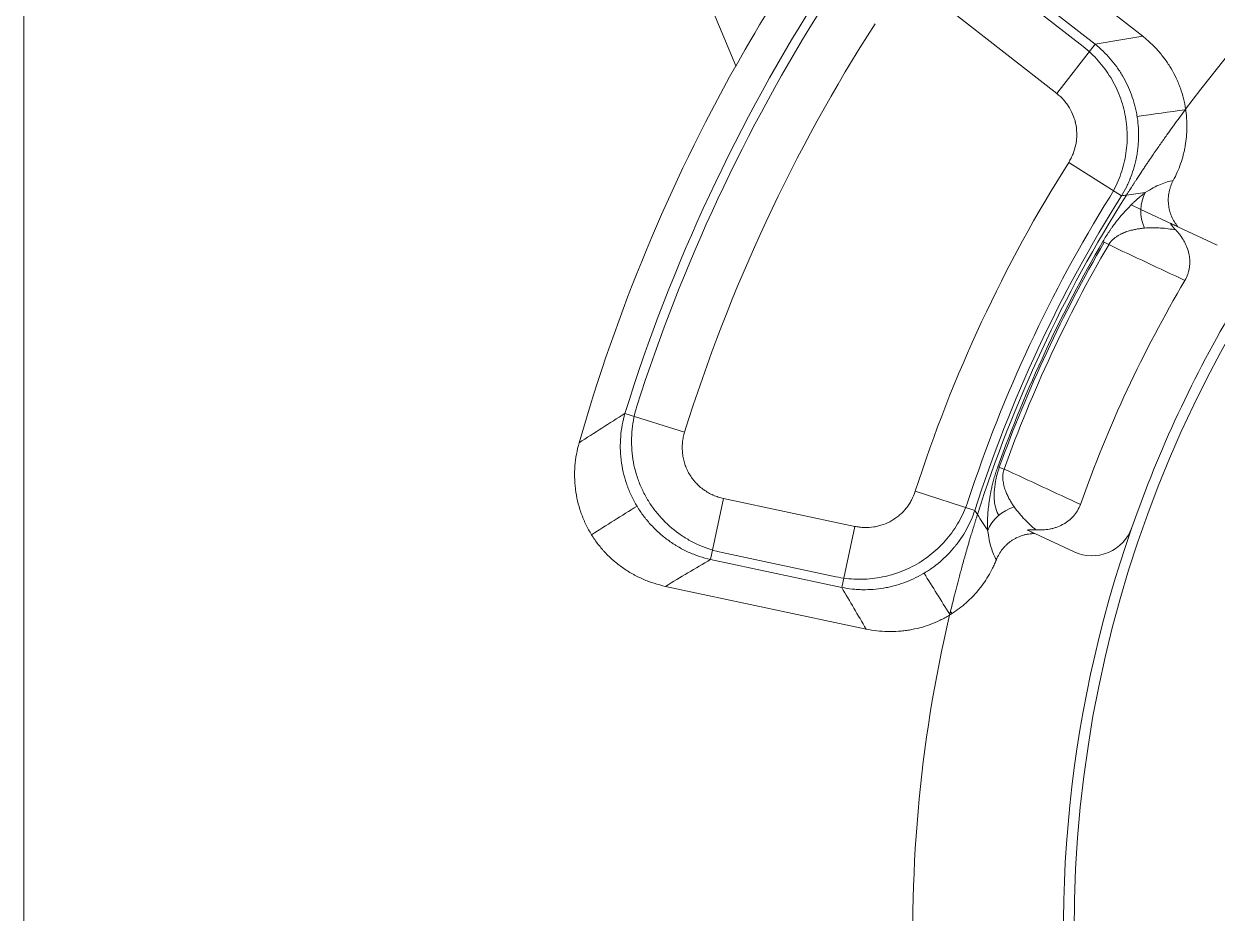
# Model space of a CAD drawing. Header units: millimetres. Extents: x 2234 to 3061, y 2092 to 2676.
# Drawn here: x 2431.7 to 2488.1, y 2316.4 to 2358.4 of the extents above; entities that cross this region are included whole.
import ezdxf

# ---------------------------------------------------------------- set-up
doc = ezdxf.new("R2010")
doc.units = ezdxf.units.MM
doc.layers.add('20', color=7, linetype='Continuous', true_color=0xffffff)
doc.layers.add('21', color=7, linetype='Continuous', true_color=0xffffff)

msp = doc.modelspace()

# ---------------------------------------------------------------- linework, layer by layer
at = {"layer": '20', "color": 7, "linetype": 'Continuous', "lineweight": 18}
for p, q in [((2431.695, 2365.623), (2431.695, 2276.09)), ((2465.329, 2356.415), (2461.469, 2365.623)), ((2476.918, 2363.773), (2484.556, 2357.805)), ((2477.318, 2361.33), (2482.314, 2357.427)), ((2477.416, 2360.698), (2481.747, 2357.315)), ((2480.495, 2355.099), (2475.499, 2359.002)), ((2482.314, 2357.427), (2480.495, 2355.099)), ((2481.061, 2351.846), (2483.561, 2350.27)), ((2460.095, 2339.979), (2462.916, 2339.1)), ((2464.755, 2335.96), (2464.141, 2333.071)), ((2464.755, 2335.96), (2470.956, 2334.642)), ((2473.812, 2336.299), (2476.626, 2335.398)), ((2470.956, 2334.642), (2470.341, 2331.753)), ((2470.341, 2331.753), (2464.141, 2333.071)), ((2470.059, 2332.259), (2464.687, 2333.401)), ((2471.493, 2329.791), (2462.012, 2331.807))]:
    msp.add_line(p, q, dxfattribs=at)
for radius, start, end in [(65, 126.70874, 143.29126), (83.982, 145.96608, 150.86635), (82.321, 147.29364, 162.70636), (81.884, 147.64158, 162.35556), (79.367, 147.29364, 162.70636), (84, 150.85692, 164.0477), (68.133, 147.76831, 162.23169), (65.616, 148.07373, 161.92592), (65.179, 147.76831, 162.23169), (65, 147.63679, 162.36321), (65, 166.70874, 183.29126)]:
    msp.add_arc((2538.695, 2315.507), radius, start, end, dxfattribs=at)
for points in [[(2482.314, 2357.427), (2483.057, 2357.557), (2483.804, 2357.683), (2484.556, 2357.805)], [(2465.329, 2356.415), (2465.332, 2356.408), (2465.335, 2356.401), (2465.338, 2356.394)], [(2484.296, 2354.013), (2485.047, 2354.124), (2485.804, 2354.23), (2486.565, 2354.333)], [(2483.792, 2350.301), (2483.715, 2350.29), (2483.638, 2350.28), (2483.561, 2350.27)], [(2457.93, 2338.594), (2458.645, 2339.056), (2459.366, 2339.518), (2460.095, 2339.979)], [(2460.665, 2335.595), (2459.942, 2335.147), (2459.226, 2334.698), (2458.516, 2334.247)], [(2476.75, 2335.201), (2476.709, 2335.267), (2476.667, 2335.332), (2476.626, 2335.398)], [(2464.141, 2333.071), (2463.424, 2332.651), (2462.715, 2332.23), (2462.012, 2331.807)], [(2474.231, 2332.428), (2474.629, 2331.782), (2475.034, 2331.134), (2475.444, 2330.485)], [(2471.493, 2329.791), (2471.104, 2330.446), (2470.72, 2331.1), (2470.341, 2331.753)]]:
    msp.add_open_spline(points, degree=3, dxfattribs=at)
for points, knots in [([(2486.586, 2354.361), (2486.56, 2354.529), (2486.492, 2354.863), (2486.394, 2355.187), (2486.308, 2355.428), (2486.262, 2355.547), (2486.212, 2355.665), (2486.177, 2355.744), (2486.159, 2355.783), (2486.068, 2355.977), (2485.988, 2356.128), (2485.816, 2356.421), (2485.629, 2356.705), (2485.417, 2356.971), (2485.248, 2357.164), (2485.19, 2357.227), (2485.07, 2357.35), (2485.009, 2357.411), (2484.822, 2357.587), (2484.692, 2357.699), (2484.556, 2357.805)], [0, 0, 0, 0, 0.125, 0.25, 0.25, 0.3125, 0.34375, 0.34375, 0.375, 0.375, 0.5, 0.5, 0.625, 0.75, 0.75, 0.8125, 0.8125, 0.875, 0.875, 1, 1, 1, 1]), ([(2481.747, 2357.315), (2482.005, 2357.112), (2482.241, 2356.89), (2482.675, 2356.402), (2482.874, 2356.135), (2483.218, 2355.566), (2483.362, 2355.27), (2483.595, 2354.654), (2483.684, 2354.331), (2483.8, 2353.679), (2483.827, 2353.351), (2483.821, 2352.691), (2483.787, 2352.356), (2483.66, 2351.708), (2483.567, 2351.392), (2483.326, 2350.781), (2483.178, 2350.486), (2483.005, 2350.207)], [0, 0, 0, 0, 0.123409, 0.123409, 0.248911, 0.248911, 0.374414, 0.374414, 0.499917, 0.499917, 0.62542, 0.62542, 0.750923, 0.750923, 0.876426, 0.876426, 1, 1, 1, 1]), ([(2482.314, 2357.427), (2482.443, 2357.323), (2482.567, 2357.213), (2482.804, 2356.985), (2483.03, 2356.746), (2483.234, 2356.488), (2483.378, 2356.286), (2483.425, 2356.218), (2483.493, 2356.113), (2483.516, 2356.078), (2483.559, 2356.008), (2483.581, 2355.972), (2483.686, 2355.793), (2483.841, 2355.501), (2484.032, 2355.047), (2484.133, 2354.732), (2484.187, 2354.532), (2484.197, 2354.491), (2484.217, 2354.41), (2484.226, 2354.37), (2484.253, 2354.248), (2484.27, 2354.166), (2484.312, 2353.922), (2484.354, 2353.594), (2484.367, 2353.265), (2484.365, 2352.935), (2484.356, 2352.77), (2484.336, 2352.562), (2484.331, 2352.521), (2484.322, 2352.438), (2484.305, 2352.315), (2484.285, 2352.193), (2484.239, 2351.95), (2484.163, 2351.629), (2484.059, 2351.317), (2483.97, 2351.086), (2483.939, 2351.009), (2483.889, 2350.895), (2483.872, 2350.857), (2483.837, 2350.781), (2483.819, 2350.744), (2483.727, 2350.557), (2483.647, 2350.412), (2483.561, 2350.27)], [0, 0, 0, 0, 0.0625, 0.0625, 0.125, 0.1875, 0.1875, 0.21875, 0.21875, 0.234375, 0.234375, 0.25, 0.25, 0.3125, 0.375, 0.4375, 0.4375, 0.453125, 0.453125, 0.46875, 0.46875, 0.5, 0.5, 0.5625, 0.625, 0.625, 0.6875, 0.6875, 0.703125, 0.703125, 0.71875, 0.75, 0.75, 0.8125, 0.875, 0.875, 0.90625, 0.90625, 0.921875, 0.921875, 0.9375, 0.9375, 1, 1, 1, 1]), ([(2481.061, 2351.846), (2481.102, 2351.91), (2481.14, 2351.976), (2481.192, 2352.078), (2481.208, 2352.112), (2481.239, 2352.181), (2481.254, 2352.216), (2481.324, 2352.391), (2481.367, 2352.535), (2481.404, 2352.72), (2481.411, 2352.757), (2481.422, 2352.832), (2481.427, 2352.87), (2481.439, 2352.983), (2481.444, 2353.059), (2481.447, 2353.284), (2481.435, 2353.434), (2481.402, 2353.62), (2481.395, 2353.657), (2481.382, 2353.713), (2481.378, 2353.731), (2481.369, 2353.768), (2481.364, 2353.787), (2481.339, 2353.878), (2481.316, 2353.95), (2481.237, 2354.161), (2481.171, 2354.296), (2481.073, 2354.458), (2481.053, 2354.49), (2481.01, 2354.553), (2480.989, 2354.584), (2480.921, 2354.675), (2480.874, 2354.734), (2480.724, 2354.902), (2480.615, 2355.005), (2480.495, 2355.099)], [0, 0, 0, 0, 0.0625, 0.0625, 0.09375, 0.09375, 0.125, 0.125, 0.25, 0.25, 0.28125, 0.28125, 0.3125, 0.3125, 0.375, 0.375, 0.5, 0.5, 0.53125, 0.53125, 0.546875, 0.546875, 0.5625, 0.5625, 0.625, 0.625, 0.75, 0.75, 0.78125, 0.78125, 0.8125, 0.8125, 0.875, 0.875, 1, 1, 1, 1]), ([(2483.792, 2350.301), (2483.821, 2350.347), (2483.849, 2350.391), (2483.906, 2350.48), (2483.933, 2350.524), (2483.968, 2350.577), (2483.975, 2350.588), (2483.988, 2350.609), (2483.995, 2350.62), (2484.015, 2350.652), (2484.029, 2350.672), (2484.068, 2350.733), (2484.094, 2350.773), (2484.143, 2350.85), (2484.168, 2350.887), (2484.203, 2350.942), (2484.215, 2350.96), (2484.239, 2350.996), (2484.25, 2351.014), (2484.307, 2351.101), (2484.35, 2351.167), (2484.433, 2351.293), (2484.473, 2351.353), (2484.55, 2351.469), (2484.587, 2351.525), (2484.659, 2351.633), (2484.694, 2351.686), (2484.763, 2351.788), (2484.797, 2351.838), (2484.895, 2351.984), (2484.958, 2352.076), (2485.078, 2352.252), (2485.136, 2352.337), (2485.249, 2352.5), (2485.303, 2352.579), (2485.41, 2352.732), (2485.462, 2352.806), (2485.614, 2353.023), (2485.711, 2353.16), (2485.9, 2353.424), (2485.991, 2353.55), (2486.168, 2353.795), (2486.254, 2353.913), (2486.423, 2354.142), (2486.505, 2354.253), (2486.586, 2354.361)], [0, 0, 0, 0, 0.015625, 0.015625, 0.03125, 0.03125, 0.035156, 0.035156, 0.039063, 0.039063, 0.046875, 0.046875, 0.0625, 0.0625, 0.078125, 0.078125, 0.085938, 0.085938, 0.09375, 0.09375, 0.125, 0.125, 0.15625, 0.15625, 0.1875, 0.1875, 0.21875, 0.21875, 0.25, 0.25, 0.3125, 0.3125, 0.375, 0.375, 0.4375, 0.4375, 0.5, 0.5, 0.625, 0.625, 0.75, 0.75, 0.875, 0.875, 1, 1, 1, 1]), ([(2464.687, 2333.401), (2464.32, 2333.48), (2463.967, 2333.595), (2463.455, 2333.819), (2463.286, 2333.903), (2462.956, 2334.091), (2462.796, 2334.193), (2462.336, 2334.522), (2462.055, 2334.771), (2461.672, 2335.19), (2461.551, 2335.338), (2461.327, 2335.643), (2461.121, 2335.958), (2460.95, 2336.293), (2460.796, 2336.637), (2460.727, 2336.815), (2460.551, 2337.356), (2460.474, 2337.724), (2460.395, 2338.474), (2460.396, 2338.858), (2460.474, 2339.603), (2460.55, 2339.968), (2460.663, 2340.327)], [0, 0, 0, 0, 0.123695, 0.123695, 0.186385, 0.186385, 0.249074, 0.249074, 0.374453, 0.374453, 0.437142, 0.437142, 0.499832, 0.562521, 0.562521, 0.62521, 0.62521, 0.750589, 0.750589, 0.875968, 0.875968, 1, 1, 1, 1]), ([(2464.141, 2333.071), (2463.958, 2333.113), (2463.779, 2333.164), (2463.427, 2333.284), (2463.255, 2333.353), (2462.917, 2333.508), (2462.752, 2333.594), (2462.55, 2333.713), (2462.51, 2333.737), (2462.43, 2333.787), (2462.39, 2333.812), (2462.273, 2333.89), (2462.196, 2333.943), (2461.971, 2334.109), (2461.683, 2334.345), (2461.419, 2334.608), (2461.231, 2334.817), (2461.17, 2334.888), (2461.081, 2334.998), (2461.052, 2335.035), (2460.994, 2335.109), (2460.966, 2335.147), (2460.828, 2335.336), (2460.623, 2335.648), (2460.451, 2335.978), (2460.335, 2336.233), (2460.28, 2336.362), (2460.229, 2336.494), (2460.197, 2336.583), (2460.181, 2336.627), (2460.106, 2336.85), (2460.055, 2337.03), (2459.972, 2337.393), (2459.94, 2337.576), (2459.905, 2337.853), (2459.892, 2337.993), (2459.883, 2338.133), (2459.879, 2338.227), (2459.877, 2338.274), (2459.872, 2338.509), (2459.878, 2338.696), (2459.908, 2339.067), (2459.932, 2339.251), (2460, 2339.617), (2460.043, 2339.798), (2460.095, 2339.979)], [0, 0, 0, 0, 0.0625, 0.0625, 0.125, 0.125, 0.1875, 0.1875, 0.203125, 0.203125, 0.21875, 0.21875, 0.25, 0.25, 0.3125, 0.375, 0.375, 0.40625, 0.40625, 0.421875, 0.421875, 0.4375, 0.4375, 0.5, 0.5625, 0.5625, 0.59375, 0.609375, 0.609375, 0.625, 0.625, 0.6875, 0.6875, 0.75, 0.75, 0.78125, 0.796875, 0.796875, 0.8125, 0.8125, 0.875, 0.875, 0.9375, 0.9375, 1, 1, 1, 1]), ([(2462.916, 2339.1), (2462.891, 2339.018), (2462.848, 2338.852), (2462.823, 2338.684), (2462.806, 2338.514), (2462.802, 2338.428), (2462.802, 2338.299), (2462.804, 2338.256), (2462.809, 2338.17), (2462.812, 2338.128), (2462.826, 2338.001), (2462.84, 2337.917), (2462.876, 2337.75), (2462.898, 2337.668), (2462.938, 2337.545), (2462.953, 2337.505), (2462.984, 2337.425), (2463.001, 2337.385), (2463.053, 2337.269), (2463.132, 2337.117), (2463.237, 2336.957), (2463.302, 2336.872), (2463.328, 2336.838), (2463.342, 2336.821), (2463.383, 2336.771), (2463.411, 2336.739), (2463.498, 2336.644), (2463.619, 2336.525), (2463.753, 2336.419), (2463.857, 2336.345), (2463.892, 2336.321), (2463.965, 2336.275), (2464.002, 2336.252), (2464.114, 2336.189), (2464.19, 2336.151), (2464.346, 2336.083), (2464.505, 2336.022), (2464.671, 2335.978), (2464.755, 2335.96)], [0, 0, 0, 0, 0.0625, 0.125, 0.125, 0.1875, 0.1875, 0.21875, 0.21875, 0.25, 0.25, 0.3125, 0.3125, 0.375, 0.375, 0.40625, 0.40625, 0.4375, 0.4375, 0.5, 0.5625, 0.578125, 0.578125, 0.59375, 0.59375, 0.625, 0.625, 0.6875, 0.75, 0.75, 0.78125, 0.78125, 0.8125, 0.8125, 0.875, 0.875, 0.9375, 1, 1, 1, 1]), ([(2457.93, 2338.594), (2457.879, 2338.414), (2457.837, 2338.233), (2457.771, 2337.869), (2457.747, 2337.686), (2457.719, 2337.318), (2457.713, 2337.133), (2457.719, 2336.901), (2457.72, 2336.854), (2457.725, 2336.761), (2457.728, 2336.714), (2457.738, 2336.575), (2457.748, 2336.482), (2457.783, 2336.207), (2457.848, 2335.843), (2457.95, 2335.489), (2458.04, 2335.226), (2458.073, 2335.139), (2458.125, 2335.009), (2458.144, 2334.966), (2458.181, 2334.88), (2458.2, 2334.838), (2458.298, 2334.627), (2458.472, 2334.301), (2458.678, 2333.995), (2458.845, 2333.773), (2458.903, 2333.701), (2458.992, 2333.594), (2459.023, 2333.558), (2459.084, 2333.489), (2459.116, 2333.454), (2459.275, 2333.283), (2459.408, 2333.154), (2459.687, 2332.911), (2459.977, 2332.683), (2460.29, 2332.485), (2460.494, 2332.371), (2460.535, 2332.348), (2460.617, 2332.305), (2460.742, 2332.241), (2460.868, 2332.182), (2461.123, 2332.071), (2461.469, 2331.941), (2461.829, 2331.846), (2462.012, 2331.807)], [0, 0, 0, 0, 0.0625, 0.0625, 0.125, 0.125, 0.1875, 0.1875, 0.203125, 0.203125, 0.21875, 0.21875, 0.25, 0.25, 0.3125, 0.375, 0.375, 0.40625, 0.40625, 0.421875, 0.421875, 0.4375, 0.4375, 0.5, 0.5625, 0.5625, 0.59375, 0.59375, 0.609375, 0.609375, 0.625, 0.625, 0.6875, 0.6875, 0.75, 0.8125, 0.8125, 0.828125, 0.828125, 0.84375, 0.875, 0.875, 0.9375, 1, 1, 1, 1]), ([(2476.317, 2335.864), (2476.214, 2335.552), (2476.085, 2335.254), (2475.775, 2334.679), (2475.591, 2334.402), (2475.173, 2333.884), (2474.944, 2333.648), (2474.444, 2333.219), (2474.171, 2333.025), (2473.597, 2332.694), (2473.298, 2332.557), (2472.675, 2332.338), (2472.349, 2332.256), (2471.696, 2332.155), (2471.368, 2332.134), (2470.711, 2332.153), (2470.382, 2332.192), (2470.059, 2332.26)], [0, 0, 0, 0, 0.123553, 0.123553, 0.248982, 0.248982, 0.374412, 0.374412, 0.499841, 0.499841, 0.625271, 0.625271, 0.750701, 0.750701, 0.87613, 0.87613, 1, 1, 1, 1]), ([(2470.956, 2334.642), (2471.03, 2334.627), (2471.105, 2334.614), (2471.218, 2334.601), (2471.256, 2334.597), (2471.332, 2334.591), (2471.37, 2334.59), (2471.559, 2334.584), (2471.708, 2334.594), (2471.895, 2334.623), (2471.932, 2334.63), (2472.006, 2334.645), (2472.043, 2334.653), (2472.154, 2334.681), (2472.226, 2334.703), (2472.439, 2334.779), (2472.575, 2334.842), (2472.738, 2334.936), (2472.771, 2334.956), (2472.819, 2334.987), (2472.834, 2334.998), (2472.866, 2335.019), (2472.881, 2335.03), (2472.959, 2335.085), (2473.018, 2335.131), (2473.188, 2335.279), (2473.293, 2335.387), (2473.411, 2335.535), (2473.434, 2335.565), (2473.479, 2335.627), (2473.5, 2335.658), (2473.562, 2335.752), (2473.601, 2335.817), (2473.707, 2336.016), (2473.766, 2336.154), (2473.812, 2336.299)], [0, 0, 0, 0, 0.0625, 0.0625, 0.09375, 0.09375, 0.125, 0.125, 0.25, 0.25, 0.28125, 0.28125, 0.3125, 0.3125, 0.375, 0.375, 0.5, 0.5, 0.53125, 0.53125, 0.546875, 0.546875, 0.5625, 0.5625, 0.625, 0.625, 0.75, 0.75, 0.78125, 0.78125, 0.8125, 0.8125, 0.875, 0.875, 1, 1, 1, 1]), ([(2476.626, 2335.398), (2476.573, 2335.24), (2476.513, 2335.086), (2476.38, 2334.785), (2476.234, 2334.49), (2476.062, 2334.21), (2475.923, 2334.004), (2475.875, 2333.937), (2475.801, 2333.837), (2475.776, 2333.803), (2475.725, 2333.738), (2475.699, 2333.705), (2475.567, 2333.545), (2475.347, 2333.299), (2474.986, 2332.962), (2474.693, 2332.733), (2474.522, 2332.615), (2474.453, 2332.569), (2474.418, 2332.546), (2474.313, 2332.478), (2474.242, 2332.435), (2474.028, 2332.31), (2473.735, 2332.158), (2473.431, 2332.032), (2473.12, 2331.92), (2472.962, 2331.871), (2472.761, 2331.818), (2472.72, 2331.808), (2472.639, 2331.788), (2472.518, 2331.761), (2472.396, 2331.738), (2472.152, 2331.697), (2471.825, 2331.657), (2471.496, 2331.647), (2471.248, 2331.65), (2471.166, 2331.653), (2471.041, 2331.661), (2471, 2331.663), (2470.917, 2331.67), (2470.875, 2331.674), (2470.669, 2331.696), (2470.505, 2331.72), (2470.341, 2331.753)], [0, 0, 0, 0, 0.0625, 0.0625, 0.125, 0.1875, 0.1875, 0.21875, 0.21875, 0.234375, 0.234375, 0.25, 0.25, 0.3125, 0.375, 0.4375, 0.453125, 0.453125, 0.46875, 0.46875, 0.5, 0.5, 0.5625, 0.625, 0.625, 0.6875, 0.6875, 0.703125, 0.703125, 0.71875, 0.75, 0.75, 0.8125, 0.875, 0.875, 0.90625, 0.90625, 0.921875, 0.921875, 0.9375, 0.9375, 1, 1, 1, 1]), ([(2475.436, 2330.451), (2475.467, 2330.582), (2475.5, 2330.717), (2475.567, 2330.993), (2475.602, 2331.135), (2475.657, 2331.355), (2475.676, 2331.43), (2475.714, 2331.582), (2475.734, 2331.659), (2475.795, 2331.896), (2475.838, 2332.059), (2475.906, 2332.317), (2475.93, 2332.405), (2475.979, 2332.586), (2476.004, 2332.679), (2476.057, 2332.871), (2476.085, 2332.97), (2476.128, 2333.125), (2476.143, 2333.177), (2476.174, 2333.285), (2476.189, 2333.34), (2476.221, 2333.452), (2476.238, 2333.509), (2476.272, 2333.627), (2476.29, 2333.688), (2476.326, 2333.813), (2476.345, 2333.877), (2476.375, 2333.978), (2476.385, 2334.012), (2476.406, 2334.082), (2476.416, 2334.117), (2476.449, 2334.226), (2476.471, 2334.301), (2476.507, 2334.419), (2476.52, 2334.46), (2476.545, 2334.543), (2476.558, 2334.585), (2476.585, 2334.672), (2476.598, 2334.716), (2476.62, 2334.785), (2476.627, 2334.808), (2476.642, 2334.855), (2476.649, 2334.879), (2476.672, 2334.952), (2476.687, 2335.001), (2476.718, 2335.1), (2476.734, 2335.15), (2476.75, 2335.201)], [0, 0, 0, 0, 0.125, 0.125, 0.25, 0.25, 0.3125, 0.3125, 0.375, 0.375, 0.5, 0.5, 0.5625, 0.5625, 0.625, 0.625, 0.6875, 0.6875, 0.71875, 0.71875, 0.75, 0.75, 0.78125, 0.78125, 0.8125, 0.8125, 0.84375, 0.84375, 0.859375, 0.859375, 0.875, 0.875, 0.90625, 0.90625, 0.921875, 0.921875, 0.9375, 0.9375, 0.953125, 0.953125, 0.960937, 0.960937, 0.96875, 0.96875, 0.984375, 0.984375, 1, 1, 1, 1]), ([(2471.493, 2329.791), (2471.662, 2329.756), (2471.83, 2329.728), (2472.169, 2329.688), (2472.507, 2329.664), (2472.848, 2329.672), (2473.103, 2329.69), (2473.188, 2329.698), (2473.317, 2329.713), (2473.359, 2329.718), (2473.444, 2329.73), (2473.487, 2329.737), (2473.698, 2329.772), (2474.031, 2329.844), (2474.354, 2329.946), (2474.673, 2330.064), (2474.83, 2330.131), (2475.023, 2330.224), (2475.062, 2330.243), (2475.139, 2330.282), (2475.252, 2330.343), (2475.363, 2330.407), (2475.436, 2330.451)], [0, 0, 0, 0, 0.125, 0.125, 0.25, 0.375, 0.375, 0.4375, 0.4375, 0.46875, 0.46875, 0.5, 0.5, 0.625, 0.75, 0.75, 0.875, 0.875, 0.90625, 0.90625, 0.9375, 1, 1, 1, 1])]:
    msp.add_open_spline(points, degree=3, knots=knots, dxfattribs=at)
at = {"layer": '21', "color": 7, "linetype": 'Continuous', "lineweight": 18}
for p, q in [((2484.01, 2349.834), (2484.468, 2349.621)), ((2486.224, 2348.802), (2484.468, 2349.621)), ((2488.074, 2347.939), (2486.224, 2348.802)), ((2482.681, 2348.112), (2482.95, 2347.956)), ((2477.713, 2337.458), (2478.006, 2337.353)), ((2479.462, 2334.301), (2481.312, 2333.438)), ((2475.542, 2330.517), (2475.477, 2330.62))]:
    msp.add_line(p, q, dxfattribs=at)
msp.add_circle((2538.695, 2315.507), 57.383, dxfattribs=at)
msp.add_circle((2538.695, 2315.507), 57.383, dxfattribs=at)
for centre, radius, start, end in [((2538.695, 2315.507), 65, 126.70874, 143.29126), ((2538.695, 2315.507), 65, 147.63679, 162.36321), ((2538.695, 2315.507), 64.813, 149.79667, 160.20333), ((2538.695, 2315.507), 64.739, 149.79667, 160.20333), ((2538.695, 2315.507), 64.501, 149.79667, 160.20333), ((2538.695, 2315.507), 60.54, 149.46426, 160.53574), ((2538.695, 2315.507), 57.886, 149.24985, 160.75015), ((2538.695, 2315.507), 57.886, 160.75015, 189.24985), ((2482.158, 2335.251), 2, 245, 340.7501), ((2538.695, 2315.507), 65, 166.70874, 183.29126)]:
    msp.add_arc(centre, radius, start, end, dxfattribs=at)
for centre, major_axis, start_param, end_param in [((2486.333, 2349.347), (-1.192, 1.606), 0.39736, 1.307664), ((2479.115, 2333.867), (-1.996, -0.12), 4.975521, 5.885825)]:
    msp.add_ellipse(centre, major_axis=major_axis, ratio=0.893672, start_param=start_param, end_param=end_param, dxfattribs=at)
for points, knots in [([(2483.792, 2350.301), (2483.821, 2350.347), (2483.849, 2350.391), (2483.906, 2350.48), (2483.933, 2350.524), (2483.968, 2350.577), (2483.975, 2350.588), (2483.988, 2350.609), (2483.995, 2350.62), (2484.015, 2350.652), (2484.029, 2350.672), (2484.068, 2350.733), (2484.094, 2350.773), (2484.143, 2350.85), (2484.168, 2350.887), (2484.203, 2350.942), (2484.215, 2350.96), (2484.239, 2350.996), (2484.25, 2351.014), (2484.307, 2351.101), (2484.35, 2351.167), (2484.433, 2351.293), (2484.473, 2351.353), (2484.55, 2351.469), (2484.587, 2351.525), (2484.659, 2351.633), (2484.694, 2351.686), (2484.763, 2351.788), (2484.797, 2351.838), (2484.895, 2351.984), (2484.958, 2352.076), (2485.078, 2352.252), (2485.136, 2352.337), (2485.249, 2352.5), (2485.303, 2352.579), (2485.41, 2352.732), (2485.462, 2352.806), (2485.614, 2353.023), (2485.711, 2353.16), (2485.9, 2353.424), (2485.991, 2353.55), (2486.168, 2353.795), (2486.254, 2353.913), (2486.423, 2354.142), (2486.505, 2354.253), (2486.586, 2354.361)], [0, 0, 0, 0, 0.015625, 0.015625, 0.03125, 0.03125, 0.035156, 0.035156, 0.039063, 0.039063, 0.046875, 0.046875, 0.0625, 0.0625, 0.078125, 0.078125, 0.085938, 0.085938, 0.09375, 0.09375, 0.125, 0.125, 0.15625, 0.15625, 0.1875, 0.1875, 0.21875, 0.21875, 0.25, 0.25, 0.3125, 0.3125, 0.375, 0.375, 0.4375, 0.4375, 0.5, 0.5, 0.625, 0.625, 0.75, 0.75, 0.875, 0.875, 1, 1, 1, 1]), ([(2486.001, 2350.988), (2486.07, 2351.116), (2486.196, 2351.376), (2486.302, 2351.645), (2486.397, 2351.919), (2486.439, 2352.058), (2486.485, 2352.235), (2486.494, 2352.271), (2486.51, 2352.342), (2486.535, 2352.449), (2486.556, 2352.556), (2486.593, 2352.77), (2486.631, 2353.057), (2486.653, 2353.49), (2486.645, 2353.78), (2486.629, 2353.998), (2486.623, 2354.072), (2486.606, 2354.217), (2486.597, 2354.289), (2486.586, 2354.361)], [0, 0, 0, 0, 0.125, 0.25, 0.25, 0.375, 0.375, 0.40625, 0.40625, 0.4375, 0.5, 0.5, 0.625, 0.75, 0.875, 0.875, 0.9375, 0.9375, 1, 1, 1, 1]), ([(2484.679, 2350.416), (2484.812, 2350.501), (2484.937, 2350.575), (2485.175, 2350.704), (2485.288, 2350.758), (2485.506, 2350.851), (2485.61, 2350.889), (2485.811, 2350.949), (2485.908, 2350.972), (2486.001, 2350.988)], [0, 0, 0, 0, 0.25, 0.25, 0.5, 0.5, 0.75, 0.75, 1, 1, 1, 1]), ([(2486.224, 2348.802), (2486.161, 2348.877), (2486.047, 2349.035), (2485.959, 2349.207), (2485.902, 2349.342), (2485.884, 2349.388), (2485.853, 2349.48), (2485.839, 2349.527), (2485.803, 2349.667), (2485.786, 2349.762), (2485.771, 2349.907), (2485.768, 2349.956), (2485.766, 2350.029), (2485.766, 2350.054), (2485.767, 2350.103), (2485.767, 2350.127), (2485.773, 2350.248), (2485.785, 2350.344), (2485.814, 2350.486), (2485.825, 2350.534), (2485.851, 2350.628), (2485.866, 2350.674), (2485.915, 2350.812), (2485.955, 2350.902), (2486.001, 2350.988)], [0, 0, 0, 0, 0.125, 0.25, 0.25, 0.3125, 0.3125, 0.375, 0.375, 0.5, 0.5, 0.5625, 0.5625, 0.59375, 0.59375, 0.625, 0.625, 0.75, 0.75, 0.8125, 0.8125, 0.875, 0.875, 1, 1, 1, 1]), ([(2482.681, 2348.112), (2482.728, 2348.192), (2482.775, 2348.27), (2482.87, 2348.422), (2482.918, 2348.496), (2482.991, 2348.604), (2483.015, 2348.64), (2483.064, 2348.71), (2483.088, 2348.745), (2483.16, 2348.845), (2483.207, 2348.909), (2483.301, 2349.033), (2483.348, 2349.093), (2483.406, 2349.164), (2483.417, 2349.179), (2483.44, 2349.207), (2483.474, 2349.249), (2483.508, 2349.289), (2483.575, 2349.368), (2483.618, 2349.418), (2483.704, 2349.514), (2483.746, 2349.56), (2483.871, 2349.694), (2483.951, 2349.777), (2484.05, 2349.873), (2484.069, 2349.892), (2484.108, 2349.929), (2484.127, 2349.947), (2484.184, 2350.001), (2484.222, 2350.035), (2484.332, 2350.135), (2484.404, 2350.196), (2484.544, 2350.312), (2484.612, 2350.366), (2484.679, 2350.416)], [0, 0, 0, 0, 0.0625, 0.0625, 0.125, 0.125, 0.15625, 0.15625, 0.1875, 0.1875, 0.25, 0.25, 0.3125, 0.3125, 0.328125, 0.328125, 0.34375, 0.375, 0.375, 0.4375, 0.4375, 0.5, 0.5, 0.625, 0.625, 0.65625, 0.65625, 0.6875, 0.6875, 0.75, 0.75, 0.875, 0.875, 1, 1, 1, 1]), ([(2486.118, 2348.651), (2486.002, 2348.673), (2485.886, 2348.692), (2485.648, 2348.723), (2485.528, 2348.735), (2485.282, 2348.751), (2485.158, 2348.755), (2484.902, 2348.753), (2484.771, 2348.747), (2484.637, 2348.737)], [0, 0, 0, 0, 0.25, 0.25, 0.5, 0.5, 0.75, 0.75, 1, 1, 1, 1]), ([(2484.637, 2348.737), (2484.576, 2348.732), (2484.515, 2348.726), (2484.39, 2348.71), (2484.327, 2348.701), (2484.199, 2348.678), (2484.134, 2348.664), (2484.035, 2348.641), (2484.002, 2348.632), (2483.934, 2348.613), (2483.901, 2348.603), (2483.798, 2348.57), (2483.728, 2348.545), (2483.62, 2348.5), (2483.584, 2348.483), (2483.529, 2348.456), (2483.51, 2348.447), (2483.472, 2348.427), (2483.453, 2348.416), (2483.396, 2348.383), (2483.357, 2348.358), (2483.298, 2348.318), (2483.278, 2348.303), (2483.238, 2348.272), (2483.217, 2348.256), (2483.186, 2348.23), (2483.176, 2348.221), (2483.155, 2348.202), (2483.145, 2348.192), (2483.113, 2348.161), (2483.092, 2348.139), (2483.06, 2348.104), (2483.05, 2348.092), (2483.029, 2348.067), (2483.019, 2348.054), (2482.988, 2348.014), (2482.969, 2347.986), (2482.95, 2347.956)], [0, 0, 0, 0, 0.125, 0.125, 0.25, 0.25, 0.375, 0.375, 0.4375, 0.4375, 0.5, 0.5, 0.625, 0.625, 0.6875, 0.6875, 0.71875, 0.71875, 0.75, 0.75, 0.8125, 0.8125, 0.84375, 0.84375, 0.875, 0.875, 0.890625, 0.890625, 0.90625, 0.90625, 0.9375, 0.9375, 0.953125, 0.953125, 0.96875, 0.96875, 1, 1, 1, 1]), ([(2486.118, 2348.651), (2486.156, 2348.612), (2486.192, 2348.572), (2486.264, 2348.489), (2486.298, 2348.446), (2486.396, 2348.316), (2486.455, 2348.226), (2486.535, 2348.084), (2486.56, 2348.036), (2486.595, 2347.962), (2486.606, 2347.937), (2486.628, 2347.887), (2486.638, 2347.862), (2486.687, 2347.735), (2486.718, 2347.631), (2486.747, 2347.499), (2486.752, 2347.472), (2486.761, 2347.418), (2486.765, 2347.391), (2486.776, 2347.31), (2486.78, 2347.256), (2486.787, 2347.093), (2486.781, 2346.985), (2486.762, 2346.85), (2486.757, 2346.823), (2486.747, 2346.769), (2486.741, 2346.743), (2486.722, 2346.664), (2486.706, 2346.612), (2486.653, 2346.459), (2486.607, 2346.36), (2486.552, 2346.266)], [0, 0, 0, 0, 0.0625, 0.0625, 0.125, 0.125, 0.25, 0.25, 0.3125, 0.3125, 0.34375, 0.34375, 0.375, 0.375, 0.5, 0.5, 0.53125, 0.53125, 0.5625, 0.5625, 0.625, 0.625, 0.75, 0.75, 0.78125, 0.78125, 0.8125, 0.8125, 0.875, 0.875, 1, 1, 1, 1]), ([(2477.232, 2334.447), (2477.228, 2334.531), (2477.226, 2334.617), (2477.224, 2334.799), (2477.225, 2334.893), (2477.23, 2335.042), (2477.234, 2335.119), (2477.239, 2335.198), (2477.242, 2335.251), (2477.244, 2335.278), (2477.255, 2335.416), (2477.266, 2335.53), (2477.288, 2335.712), (2477.297, 2335.774), (2477.315, 2335.901), (2477.326, 2335.967), (2477.343, 2336.069), (2477.353, 2336.12), (2477.362, 2336.173), (2477.369, 2336.209), (2477.373, 2336.227), (2477.391, 2336.317), (2477.406, 2336.391), (2477.441, 2336.543), (2477.46, 2336.62), (2477.49, 2336.74), (2477.501, 2336.781), (2477.523, 2336.863), (2477.535, 2336.905), (2477.572, 2337.031), (2477.597, 2337.115), (2477.653, 2337.285), (2477.682, 2337.371), (2477.713, 2337.458)], [0, 0, 0, 0, 0.125, 0.125, 0.25, 0.25, 0.3125, 0.34375, 0.34375, 0.375, 0.375, 0.5, 0.5, 0.5625, 0.5625, 0.625, 0.625, 0.65625, 0.671875, 0.671875, 0.6875, 0.6875, 0.75, 0.75, 0.8125, 0.8125, 0.84375, 0.84375, 0.875, 0.875, 0.9375, 0.9375, 1, 1, 1, 1]), ([(2477.783, 2337.433), (2477.741, 2337.316), (2477.706, 2337.2), (2477.647, 2336.977), (2477.624, 2336.871), (2477.569, 2336.579), (2477.553, 2336.419), (2477.538, 2336.135), (2477.539, 2336.014), (2477.554, 2335.797), (2477.567, 2335.701), (2477.618, 2335.445), (2477.668, 2335.316), (2477.739, 2335.199), (2477.75, 2335.183), (2477.761, 2335.167)], [0, 0, 0, 0, 0.074816, 0.074816, 0.153849, 0.153849, 0.311915, 0.311915, 0.469981, 0.469981, 0.628047, 0.628047, 0.944178, 0.944178, 1, 1, 1, 1]), ([(2478.492, 2335.559), (2478.457, 2335.609), (2478.422, 2335.66), (2478.354, 2335.765), (2478.32, 2335.819), (2478.256, 2335.932), (2478.224, 2335.99), (2478.179, 2336.081), (2478.164, 2336.113), (2478.135, 2336.176), (2478.121, 2336.209), (2478.08, 2336.308), (2478.054, 2336.378), (2478.02, 2336.49), (2478.009, 2336.528), (2477.995, 2336.588), (2477.99, 2336.608), (2477.981, 2336.65), (2477.977, 2336.671), (2477.965, 2336.737), (2477.959, 2336.782), (2477.952, 2336.854), (2477.95, 2336.878), (2477.948, 2336.929), (2477.948, 2336.955), (2477.948, 2336.996), (2477.948, 2337.01), (2477.949, 2337.038), (2477.95, 2337.052), (2477.953, 2337.096), (2477.956, 2337.126), (2477.963, 2337.173), (2477.966, 2337.189), (2477.972, 2337.221), (2477.975, 2337.237), (2477.986, 2337.286), (2477.995, 2337.319), (2478.006, 2337.353)], [0, 0, 0, 0, 0.125, 0.125, 0.25, 0.25, 0.375, 0.375, 0.4375, 0.4375, 0.5, 0.5, 0.625, 0.625, 0.6875, 0.6875, 0.71875, 0.71875, 0.75, 0.75, 0.8125, 0.8125, 0.84375, 0.84375, 0.875, 0.875, 0.890625, 0.890625, 0.90625, 0.90625, 0.9375, 0.9375, 0.953125, 0.953125, 0.96875, 0.96875, 1, 1, 1, 1]), ([(2478.492, 2335.559), (2478.57, 2335.449), (2478.65, 2335.345), (2478.813, 2335.148), (2478.896, 2335.055), (2479.066, 2334.877), (2479.152, 2334.793), (2479.328, 2334.631), (2479.418, 2334.554), (2479.51, 2334.48)], [0, 0, 0, 0, 0.25, 0.25, 0.5, 0.5, 0.75, 0.75, 1, 1, 1, 1]), ([(2481.616, 2335.68), (2481.579, 2335.576), (2481.532, 2335.477), (2481.419, 2335.288), (2481.355, 2335.201), (2481.211, 2335.04), (2481.131, 2334.967), (2481.022, 2334.883), (2481, 2334.867), (2480.955, 2334.835), (2480.933, 2334.82), (2480.864, 2334.776), (2480.817, 2334.749), (2480.673, 2334.673), (2480.574, 2334.631), (2480.444, 2334.587), (2480.418, 2334.578), (2480.365, 2334.563), (2480.339, 2334.555), (2480.26, 2334.535), (2480.208, 2334.523), (2480.049, 2334.494), (2479.942, 2334.481), (2479.727, 2334.47), (2479.619, 2334.472), (2479.51, 2334.48)], [0, 0, 0, 0, 0.125, 0.125, 0.25, 0.25, 0.375, 0.375, 0.40625, 0.40625, 0.4375, 0.4375, 0.5, 0.5, 0.625, 0.625, 0.65625, 0.65625, 0.6875, 0.6875, 0.75, 0.75, 0.875, 0.875, 1, 1, 1, 1]), ([(2475.436, 2330.451), (2475.467, 2330.582), (2475.5, 2330.717), (2475.567, 2330.993), (2475.602, 2331.135), (2475.657, 2331.355), (2475.676, 2331.43), (2475.714, 2331.582), (2475.734, 2331.659), (2475.795, 2331.896), (2475.838, 2332.059), (2475.906, 2332.317), (2475.93, 2332.405), (2475.979, 2332.586), (2476.004, 2332.679), (2476.057, 2332.871), (2476.085, 2332.97), (2476.128, 2333.125), (2476.143, 2333.177), (2476.174, 2333.285), (2476.189, 2333.34), (2476.221, 2333.452), (2476.238, 2333.509), (2476.272, 2333.627), (2476.29, 2333.688), (2476.326, 2333.813), (2476.345, 2333.877), (2476.375, 2333.978), (2476.385, 2334.012), (2476.406, 2334.082), (2476.416, 2334.117), (2476.449, 2334.226), (2476.471, 2334.301), (2476.507, 2334.419), (2476.52, 2334.46), (2476.545, 2334.543), (2476.558, 2334.585), (2476.585, 2334.672), (2476.598, 2334.716), (2476.62, 2334.785), (2476.627, 2334.808), (2476.642, 2334.855), (2476.649, 2334.879), (2476.672, 2334.952), (2476.687, 2335.001), (2476.718, 2335.1), (2476.734, 2335.15), (2476.75, 2335.201)], [0, 0, 0, 0, 0.125, 0.125, 0.25, 0.25, 0.3125, 0.3125, 0.375, 0.375, 0.5, 0.5, 0.5625, 0.5625, 0.625, 0.625, 0.6875, 0.6875, 0.71875, 0.71875, 0.75, 0.75, 0.78125, 0.78125, 0.8125, 0.8125, 0.84375, 0.84375, 0.859375, 0.859375, 0.875, 0.875, 0.90625, 0.90625, 0.921875, 0.921875, 0.9375, 0.9375, 0.953125, 0.953125, 0.960938, 0.960938, 0.96875, 0.96875, 0.984375, 0.984375, 1, 1, 1, 1]), ([(2477.644, 2333.066), (2477.596, 2333.148), (2477.552, 2333.237), (2477.469, 2333.43), (2477.431, 2333.534), (2477.362, 2333.76), (2477.331, 2333.882), (2477.277, 2334.147), (2477.253, 2334.29), (2477.232, 2334.447)], [0, 0, 0, 0, 0.25, 0.25, 0.5, 0.5, 0.75, 0.75, 1, 1, 1, 1]), ([(2477.644, 2333.066), (2477.681, 2333.157), (2477.766, 2333.332), (2477.875, 2333.492), (2477.951, 2333.587), (2477.967, 2333.606), (2477.999, 2333.643), (2478.015, 2333.661), (2478.065, 2333.715), (2478.099, 2333.749), (2478.206, 2333.848), (2478.281, 2333.908), (2478.402, 2333.99), (2478.443, 2334.016), (2478.506, 2334.052), (2478.528, 2334.064), (2478.571, 2334.087), (2478.593, 2334.098), (2478.702, 2334.151), (2478.792, 2334.186), (2478.931, 2334.229), (2478.978, 2334.241), (2479.049, 2334.257), (2479.073, 2334.262), (2479.121, 2334.271), (2479.145, 2334.276), (2479.266, 2334.294), (2479.364, 2334.301), (2479.462, 2334.301)], [0, 0, 0, 0, 0.125, 0.25, 0.25, 0.28125, 0.28125, 0.3125, 0.3125, 0.375, 0.375, 0.5, 0.5, 0.5625, 0.5625, 0.59375, 0.59375, 0.625, 0.625, 0.75, 0.75, 0.8125, 0.8125, 0.84375, 0.84375, 0.875, 0.875, 1, 1, 1, 1]), ([(2475.436, 2330.451), (2475.56, 2330.526), (2475.801, 2330.686), (2476.141, 2330.954), (2476.354, 2331.152), (2476.509, 2331.308), (2476.559, 2331.361), (2476.658, 2331.468), (2476.706, 2331.523), (2476.846, 2331.69), (2477.024, 2331.918), (2477.261, 2332.281), (2477.401, 2332.535), (2477.482, 2332.699), (2477.498, 2332.732), (2477.529, 2332.798), (2477.544, 2332.831), (2477.589, 2332.931), (2477.617, 2332.999), (2477.644, 2333.066)], [0, 0, 0, 0, 0.125, 0.25, 0.375, 0.375, 0.4375, 0.4375, 0.5, 0.5, 0.625, 0.75, 0.875, 0.875, 0.90625, 0.90625, 0.9375, 0.9375, 1, 1, 1, 1])]:
    msp.add_open_spline(points, degree=3, knots=knots, dxfattribs=at)
for points in [[(2486.565, 2354.333), (2486.573, 2354.334), (2486.581, 2354.335), (2486.59, 2354.336)], [(2484.679, 2350.416), (2484.382, 2350.378), (2484.087, 2350.34), (2483.792, 2350.301)], [(2486.224, 2348.802), (2486.104, 2348.858), (2485.985, 2348.914), (2485.867, 2348.969)], [(2485.867, 2348.969), (2485.903, 2348.911), (2485.981, 2348.801), (2486.07, 2348.699), (2486.118, 2348.651)], [(2486.552, 2346.266), (2485.351, 2346.829), (2484.151, 2347.393), (2482.95, 2347.956)], [(2478.006, 2337.353), (2479.209, 2336.795), (2480.412, 2336.238), (2481.616, 2335.68)], [(2476.75, 2335.201), (2476.91, 2334.95), (2477.071, 2334.699), (2477.232, 2334.447)], [(2479.51, 2334.48), (2479.442, 2334.485), (2479.307, 2334.488), (2479.172, 2334.477), (2479.105, 2334.468)], [(2479.105, 2334.468), (2479.223, 2334.413), (2479.342, 2334.357), (2479.462, 2334.301)]]:
    msp.add_open_spline(points, degree=3, dxfattribs=at)

doc.saveas('drawing.dxf')
